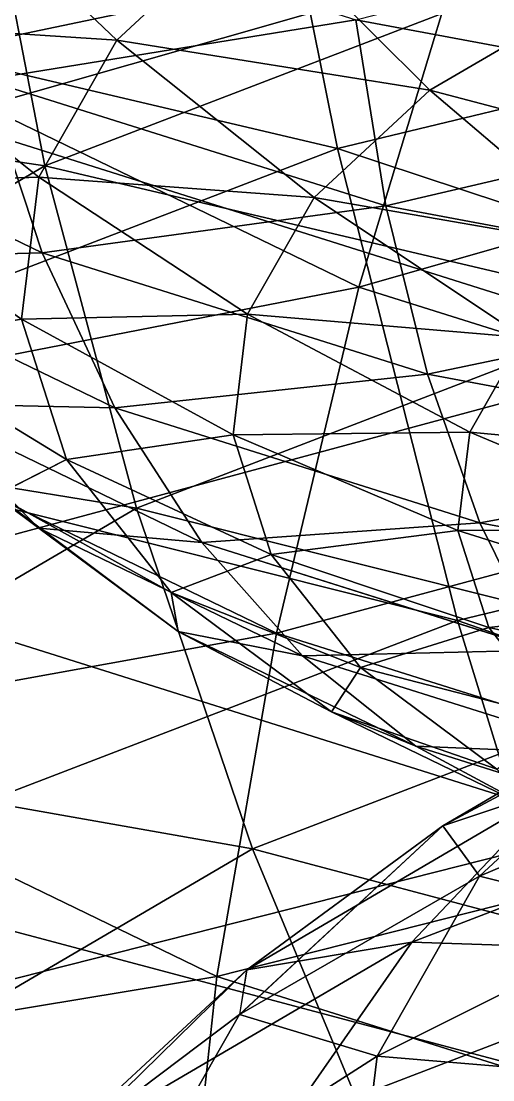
# Model space of a CAD drawing. Header units: metres. Extents: x -186 to 203, y -200 to 189.
# Drawn here: x -142.36 to -132.27, y -14.94 to 7.74 of the extents above; entities that cross this region are included whole.
import ezdxf

# ---------------------------------------------------------------- set-up
doc = ezdxf.new("R2010")
doc.units = ezdxf.units.M

msp = doc.modelspace()

# ---------------------------------------------------------------- linework, layer by layer
for points in [[(-157.53206, 12.161459, -657.5875), (-141.0795, 15.603163, -670.7505), (-144.09058, 5.6503944, -669.5059), (-144.09047, 5.6504946, -669.5058)], [(-144.09058, 5.6503944, -669.5059), (-141.0795, 15.603163, -670.7505), (-125.93893, 10.835808, -679.4771), (-125.93883, 10.835908, -679.477)], [(-135.58835, 5.01005, -500.91534), (-137.6161, 15.104155, -502.83118), (-153.13995, 9.140656, -513.7473), (-153.13985, 9.140757, -513.7472)], [(-118.51845, 9.126801, -493.37967), (-137.6161, 15.104155, -502.83118), (-135.58835, 5.01005, -500.91534), (-135.58824, 5.01015, -500.91525)], [(-145.12651, 6.8840714, -675.9704), (-142.36784, 14.032347, -677.35675), (-132.89368, 9.443049, -685.7574), (-132.89357, 9.44315, -685.75726)], [(-132.89368, 9.443049, -685.7574), (-119.69156, 13.436109, -692.06934), (-121.636345, 5.8984184, -692.2458), (-121.636246, 5.8985186, -692.24567)], [(-141.86089, 4.6380363, -569.02216), (-143.27855, 11.925237, -571.371), (-152.91258, 6.2813134, -581.70215), (-152.91248, 6.2814136, -581.702)], [(-130.31857, 9.0720215, -560.9058), (-143.27855, 11.925237, -571.371), (-141.86089, 4.6380363, -569.02216), (-141.86078, 4.6381364, -569.02203)], [(-140.31573, 7.3314266, -652.8395), (-144.23056, 11.048992, -653.13153), (-146.13667, 7.707596, -659.2479), (-146.13657, 7.707696, -659.2478)], [(-137.40504, 10.03557, -647.8896), (-144.23056, 11.048992, -653.13153), (-140.31573, 7.3314266, -652.8395), (-140.31563, 7.3315268, -652.83936)], [(-144.09058, 5.6503944, -669.5059), (-125.93893, 10.835808, -679.4771), (-128.11923, 0.6214409, -678.71136), (-128.11913, 0.6215409, -678.71124)], [(-143.13995, 6.4835243, -708.2611), (-144.02618, 10.547413, -711.7152), (-135.19762, 7.7675343, -716.8037), (-135.19751, 7.7676344, -716.8036)], [(-135.19762, 7.7675343, -716.8037), (-125.57953, 10.22361, -723.4463), (-125.35641, 5.9284134, -720.1702), (-125.35631, 5.9285135, -720.1701)], [(-133.61502, 6.2580223, -648.6623), (-137.40504, 10.03557, -647.8896), (-140.31573, 7.3314266, -652.8395), (-140.31563, 7.3315268, -652.83936)], [(-130.19559, 8.261238, -644.9954), (-137.40504, 10.03557, -647.8896), (-133.61502, 6.2580223, -648.6623), (-133.61491, 6.2581224, -648.6622)], [(-145.12651, 6.8840714, -675.9704), (-132.89368, 9.443049, -685.7574), (-135.13248, 2.0429573, -684.83203), (-135.13237, 2.0430572, -684.8319)], [(-135.13248, 2.0429573, -684.83203), (-132.89368, 9.443049, -685.7574), (-121.636345, 5.8984184, -692.2458), (-121.636246, 5.8985186, -692.24567)], [(-135.58835, 5.01005, -500.91534), (-153.13995, 9.140656, -513.7473), (-150.49992, -0.71824026, -511.40088), (-150.49982, -0.71814024, -511.4008)], [(-128.81088, 1.5668453, -559.4813), (-130.31857, 9.0720215, -560.9058), (-141.86089, 4.6380363, -569.02216), (-141.86078, 4.6381364, -569.02203)], [(-116.83755, -1.1941805, -492.80905), (-118.51845, 9.126801, -493.37967), (-135.58835, 5.01005, -500.91534), (-135.58824, 5.01015, -500.91525)], [(-126.80684, 4.46566, -646.8234), (-130.19559, 8.261238, -644.9954), (-133.61502, 6.2580223, -648.6623), (-133.61491, 6.2581224, -648.6622)], [(-143.13995, 6.4835243, -708.2611), (-135.19762, 7.7675343, -716.8037), (-134.55591, 3.7806396, -713.2087), (-134.5558, 3.7807395, -713.20856)], [(-134.55591, 3.7806396, -713.2087), (-135.19762, 7.7675343, -716.8037), (-125.35641, 5.9284134, -720.1702), (-125.35631, 5.9285135, -720.1701)], [(-141.99013, 4.39624, -658.2123), (-146.13667, 7.707596, -659.2479), (-146.55208, 4.249218, -665.5784), (-146.55197, 4.249318, -665.5783)], [(-140.31573, 7.3314266, -652.8395), (-146.13667, 7.707596, -659.2479), (-141.99013, 4.39624, -658.2123), (-141.99002, 4.3963404, -658.21216)], [(-136.091, 3.9577408, -652.8729), (-140.31573, 7.3314266, -652.8395), (-141.99013, 4.39624, -658.2123), (-141.99002, 4.3963404, -658.21216)], [(-133.61502, 6.2580223, -648.6623), (-140.31573, 7.3314266, -652.8395), (-136.091, 3.9577408, -652.8729), (-136.0909, 3.9578407, -652.8728)], [(-147.30412, -0.3319168, -674.01654), (-145.12651, 6.8840714, -675.9704), (-135.13248, 2.0429573, -684.83203), (-135.13237, 2.0430572, -684.8319)], [(-148.85223, 6.1342506, -698.37225), (-143.13995, 6.4835243, -708.2611), (-141.91284, 2.7728043, -704.5253), (-141.91273, 2.7729042, -704.5252)], [(-141.91284, 2.7728043, -704.5253), (-143.13995, 6.4835243, -708.2611), (-134.55591, 3.7806396, -713.2087), (-134.5558, 3.7807395, -713.20856)], [(-141.86089, 4.6380363, -569.02216), (-152.91258, 6.2813134, -581.70215), (-151.22809, -0.8495679, -579.06714), (-151.22798, -0.8494679, -579.067)], [(-146.93674, 2.6424866, -694.71576), (-148.85223, 6.1342506, -698.37225), (-141.91284, 2.7728043, -704.5253), (-141.91273, 2.7729042, -704.5252)], [(-129.58847, 2.8360977, -649.80634), (-133.61502, 6.2580223, -648.6623), (-136.091, 3.9577408, -652.8729), (-136.0909, 3.9578407, -652.8728)], [(-126.80684, 4.46566, -646.8234), (-133.61502, 6.2580223, -648.6623), (-129.58847, 2.8360977, -649.80634), (-129.58836, 2.8361976, -649.8062)], [(-135.13248, 2.0429573, -684.83203), (-121.636345, 5.8984184, -692.2458), (-123.25745, -1.6961784, -691.67645), (-123.25735, -1.6960784, -691.67633)], [(-134.55591, 3.7806396, -713.2087), (-125.35641, 5.9284134, -720.1702), (-124.98726, 1.9924545, -716.48193), (-124.98716, 1.9925545, -716.4818)], [(-146.46745, -4.3221064, -667.36743), (-144.09058, 5.6503944, -669.5059), (-128.11923, 0.6214409, -678.71136), (-128.11913, 0.6215409, -678.71124)], [(-133.01952, -5.0967884, -499.95273), (-135.58835, 5.01005, -500.91534), (-150.49992, -0.71824026, -511.40088), (-150.49982, -0.71814024, -511.4008)], [(-116.83755, -1.1941805, -492.80905), (-135.58835, 5.01005, -500.91534), (-133.01952, -5.0967884, -499.95273), (-133.01941, -5.0966883, -499.95264)], [(-139.89796, -2.69226, -567.2776), (-141.86089, 4.6380363, -569.02216), (-151.22809, -0.8495679, -579.06714), (-151.22798, -0.8494679, -579.067)], [(-128.81088, 1.5668453, -559.4813), (-141.86089, 4.6380363, -569.02216), (-139.89796, -2.69226, -567.2776), (-139.89786, -2.6921601, -567.27747)], [(-141.99013, 4.39624, -658.2123), (-146.55208, 4.249218, -665.5784), (-142.35503, 1.3582916, -663.7732), (-142.35492, 1.3583916, -663.7731)], [(-137.51532, 1.4609222, -657.44336), (-141.99013, 4.39624, -658.2123), (-142.35503, 1.3582916, -663.7732), (-142.35492, 1.3583916, -663.7731)], [(-136.091, 3.9577408, -652.8729), (-141.99013, 4.39624, -658.2123), (-137.51532, 1.4609222, -657.44336), (-137.51521, 1.4610223, -657.44324)], [(-142.35503, 1.3582916, -663.7732), (-146.55208, 4.249218, -665.5784), (-145.45862, 0.8250122, -671.8464), (-145.45851, 0.8251122, -671.84625)], [(-131.60262, 0.9648781, -653.23157), (-136.091, 3.9577408, -652.8729), (-137.51532, 1.4609222, -657.44336), (-137.51521, 1.4610223, -657.44324)], [(-129.58847, 2.8360977, -649.80634), (-136.091, 3.9577408, -652.8729), (-131.60262, 0.9648781, -653.23157), (-131.60251, 0.9649781, -653.23145)], [(-141.91284, 2.7728043, -704.5253), (-134.55591, 3.7806396, -713.2087), (-133.66737, 0.1765213, -709.2778), (-133.66727, 0.1766213, -709.27765)], [(-133.66737, 0.1765213, -709.2778), (-134.55591, 3.7806396, -713.2087), (-124.98726, 1.9924545, -716.48193), (-124.98716, 1.9925545, -716.4818)], [(-146.93674, 2.6424866, -694.71576), (-141.91284, 2.7728043, -704.5253), (-140.35832, -0.54410934, -700.54877), (-140.35822, -0.5440093, -700.54865)], [(-140.35832, -0.54410934, -700.54877), (-141.91284, 2.7728043, -704.5253), (-133.66737, 0.1765213, -709.2778), (-133.66727, 0.1766213, -709.27765)], [(-144.6388, -0.45402527, -690.92596), (-146.93674, 2.6424866, -694.71576), (-140.35832, -0.54410934, -700.54877), (-140.35822, -0.5440093, -700.54865)], [(-147.30412, -0.3319168, -674.01654), (-135.13248, 2.0429573, -684.83203), (-136.89975, -5.371812, -683.242), (-136.89964, -5.3717117, -683.2419)], [(-136.89975, -5.371812, -683.242), (-135.13248, 2.0429573, -684.83203), (-123.25745, -1.6961784, -691.67645), (-123.25735, -1.6960784, -691.67633)], [(-133.66737, 0.1765213, -709.2778), (-124.98726, 1.9924545, -716.48193), (-124.47613, -1.5411339, -712.42194), (-124.47603, -1.5410339, -712.4218)], [(-137.51532, 1.4609222, -657.44336), (-142.35503, 1.3582916, -663.7732), (-137.82571, -1.1233139, -662.17377), (-137.8256, -1.1232139, -662.17365)], [(-126.90091, -5.947803, -558.7656), (-128.81088, 1.5668453, -559.4813), (-139.89796, -2.69226, -567.2776), (-139.89786, -2.6921601, -567.27747)], [(-132.76126, -1.0662155, -656.94946), (-137.51532, 1.4609222, -657.44336), (-137.82571, -1.1233139, -662.17377), (-137.8256, -1.1232139, -662.17365)], [(-131.60262, 0.9648781, -653.23157), (-137.51532, 1.4609222, -657.44336), (-132.76126, -1.0662155, -656.94946), (-132.76115, -1.0661155, -656.94934)], [(-142.35503, 1.3582916, -663.7732), (-145.45862, 0.8250122, -671.8464), (-141.39449, -1.6496391, -669.2792), (-141.39438, -1.6495391, -669.27905)], [(-137.82571, -1.1233139, -662.17377), (-142.35503, 1.3582916, -663.7732), (-141.39449, -1.6496391, -669.2792), (-141.39438, -1.6495391, -669.27905)], [(-126.899765, -1.6143456, -653.9114), (-131.60262, 0.9648781, -653.23157), (-132.76126, -1.0662155, -656.94946), (-132.76115, -1.0661155, -656.94934)], [(-141.39449, -1.6496391, -669.2792), (-145.45862, 0.8250122, -671.8464), (-142.90407, -2.4153786, -677.7779), (-142.90396, -2.4152787, -677.7778)], [(-146.46745, -4.3221064, -667.36743), (-128.11923, 0.6214409, -678.71136), (-129.8403, -9.5575485, -676.95087), (-129.8402, -9.557448, -676.95074)], [(-146.31934, 0.115997314, -681.11847), (-144.6388, -0.45402527, -690.92596), (-141.98354, -3.1213722, -687.04443), (-141.98343, -3.1212723, -687.0443)], [(-142.90407, -2.4153786, -677.7779), (-146.31934, 0.115997314, -681.11847), (-141.98354, -3.1213722, -687.04443), (-141.98343, -3.1212723, -687.0443)], [(-140.35832, -0.54410934, -700.54877), (-133.66737, 0.1765213, -709.2778), (-132.54175, -3.0053406, -705.054), (-132.54164, -3.0052407, -705.0539)], [(-132.54175, -3.0053406, -705.054), (-133.66737, 0.1765213, -709.2778), (-124.47613, -1.5411339, -712.42194), (-124.47603, -1.5410339, -712.4218)], [(-148.87683, -7.5365543, -671.5166), (-147.30412, -0.3319168, -674.01654), (-136.89975, -5.371812, -683.242), (-136.89964, -5.3717117, -683.2419)], [(-144.6388, -0.45402527, -690.92596), (-140.35832, -0.54410934, -700.54877), (-138.49341, -3.4308548, -696.375), (-138.4933, -3.430755, -696.3749)], [(-141.98354, -3.1213722, -687.04443), (-144.6388, -0.45402527, -690.92596), (-138.49341, -3.4308548, -696.375), (-138.4933, -3.430755, -696.3749)], [(-138.49341, -3.4308548, -696.375), (-140.35832, -0.54410934, -700.54877), (-132.54175, -3.0053406, -705.054), (-132.54164, -3.0052407, -705.0539)], [(-139.89796, -2.69226, -567.2776), (-151.22809, -0.8495679, -579.06714), (-148.8957, -7.9634256, -576.9264), (-148.8956, -7.9633255, -576.9263)], [(-133.01952, -5.0967884, -499.95273), (-150.49992, -0.71824026, -511.40088), (-147.15543, -10.52711, -509.89285), (-147.15532, -10.52701, -509.89276)], [(-137.82571, -1.1233139, -662.17377), (-141.39449, -1.6496391, -669.2792), (-137.00864, -3.6820107, -666.8574), (-137.00853, -3.6819108, -666.8573)], [(-132.76126, -1.0662155, -656.94946), (-137.82571, -1.1233139, -662.17377), (-133.01376, -3.168419, -660.7975), (-133.01366, -3.168319, -660.79736)], [(-133.01376, -3.168419, -660.7975), (-137.82571, -1.1233139, -662.17377), (-137.00864, -3.6820107, -666.8574), (-137.00853, -3.6819108, -666.8573)], [(-127.780045, -3.157463, -656.7361), (-132.76126, -1.0662155, -656.94946), (-133.01376, -3.168419, -660.7975), (-133.01366, -3.168319, -660.79736)], [(-126.899765, -1.6143456, -653.9114), (-132.76126, -1.0662155, -656.94946), (-127.780045, -3.157463, -656.7361), (-127.779945, -3.1573632, -656.73596)], [(-114.82103, -11.459867, -493.2805), (-116.83755, -1.1941805, -492.80905), (-133.01952, -5.0967884, -499.95273), (-133.01941, -5.0966883, -499.95264)], [(-132.54175, -3.0053406, -705.054), (-124.47613, -1.5411339, -712.42194), (-123.82861, -4.633648, -708.0346), (-123.828514, -4.633548, -708.0345)], [(-141.39449, -1.6496391, -669.2792), (-142.90407, -2.4153786, -677.7779), (-139.1505, -4.4960938, -674.4896), (-139.15039, -4.4959936, -674.4895)], [(-137.00864, -3.6820107, -666.8574), (-141.39449, -1.6496391, -669.2792), (-139.1505, -4.4960938, -674.4896), (-139.15039, -4.4959936, -674.4895)], [(-136.89975, -5.371812, -683.242), (-123.25745, -1.6961784, -691.67645), (-124.537094, -9.264478, -690.3675), (-124.536995, -9.264378, -690.3674)], [(-142.90407, -2.4153786, -677.7779), (-141.98354, -3.1213722, -687.04443), (-139.00009, -5.3303185, -683.11365), (-138.99998, -5.3302183, -683.1135)], [(-139.1505, -4.4960938, -674.4896), (-142.90407, -2.4153786, -677.7779), (-139.00009, -5.3303185, -683.11365), (-138.99998, -5.3302183, -683.1135)], [(-137.41127, -9.985359, -566.1563), (-139.89796, -2.69226, -567.2776), (-148.8957, -7.9634256, -576.9264), (-148.8956, -7.9633255, -576.9263)], [(-126.90091, -5.947803, -558.7656), (-139.89796, -2.69226, -567.2776), (-137.41127, -9.985359, -566.1563), (-137.41116, -9.985259, -566.1562)], [(-141.98354, -3.1213722, -687.04443), (-138.49341, -3.4308548, -696.375), (-136.33853, -5.8558197, -692.0498), (-136.33842, -5.8557196, -692.0497)], [(-139.00009, -5.3303185, -683.11365), (-141.98354, -3.1213722, -687.04443), (-136.33853, -5.8558197, -692.0498), (-136.33842, -5.8557196, -692.0497)], [(-138.49341, -3.4308548, -696.375), (-132.54175, -3.0053406, -705.054), (-131.19138, -5.7300644, -700.5837), (-131.19127, -5.7299643, -700.58356)], [(-133.01376, -3.168419, -660.7975), (-137.00864, -3.6820107, -666.8574), (-132.34909, -5.249851, -664.60754), (-132.34898, -5.249751, -664.6074)], [(-127.780045, -3.157463, -656.7361), (-133.01376, -3.168419, -660.7975), (-127.971886, -4.754608, -659.6596), (-127.97179, -4.754508, -659.6595)], [(-127.971886, -4.754608, -659.6596), (-133.01376, -3.168419, -660.7975), (-132.34909, -5.249851, -664.60754), (-132.34898, -5.249751, -664.6074)], [(-131.19138, -5.7300644, -700.5837), (-132.54175, -3.0053406, -705.054), (-123.82861, -4.633648, -708.0346), (-123.828514, -4.633548, -708.0345)], [(-136.33853, -5.8558197, -692.0498), (-138.49341, -3.4308548, -696.375), (-131.19138, -5.7300644, -700.5837), (-131.19127, -5.7299643, -700.58356)], [(-137.00864, -3.6820107, -666.8574), (-139.1505, -4.4960938, -674.4896), (-135.0998, -6.1033554, -671.2897), (-135.09969, -6.1032553, -671.28955)], [(-132.34909, -5.249851, -664.60754), (-137.00864, -3.6820107, -666.8574), (-135.0998, -6.1033554, -671.2897), (-135.09969, -6.1032553, -671.28955)], [(-148.18407, -14.205082, -664.3586), (-146.46745, -4.3221064, -667.36743), (-129.8403, -9.5575485, -676.95087), (-129.8402, -9.557448, -676.95074)], [(-139.1505, -4.4960938, -674.4896), (-139.00009, -5.3303185, -683.11365), (-135.72113, -7.056671, -679.1767), (-135.72102, -7.056571, -679.1766)], [(-135.0998, -6.1033554, -671.2897), (-139.1505, -4.4960938, -674.4896), (-135.72113, -7.056671, -679.1767), (-135.72102, -7.056571, -679.1766)], [(-127.971886, -4.754608, -659.6596), (-132.34909, -5.249851, -664.60754), (-127.4669, -6.335972, -662.55426), (-127.466805, -6.3358717, -662.55414)], [(-129.93777, -15.105577, -499.95392), (-133.01952, -5.0967884, -499.95273), (-147.15543, -10.52711, -509.89285), (-147.15532, -10.52701, -509.89276)], [(-114.82103, -11.459867, -493.2805), (-133.01952, -5.0967884, -499.95273), (-129.93777, -15.105577, -499.95392), (-129.93767, -15.105477, -499.95383)], [(-148.87683, -7.5365543, -671.5166), (-136.89975, -5.371812, -683.242), (-138.17607, -12.720016, -681.0049), (-138.17596, -12.719915, -681.00476)], [(-139.00009, -5.3303185, -683.11365), (-136.33853, -5.8558197, -692.0498), (-133.91731, -7.792427, -687.62054), (-133.9172, -7.792327, -687.6204)], [(-135.72113, -7.056671, -679.1767), (-139.00009, -5.3303185, -683.11365), (-133.91731, -7.792427, -687.62054), (-133.9172, -7.792327, -687.6204)], [(-138.17607, -12.720016, -681.0049), (-136.89975, -5.371812, -683.242), (-124.537094, -9.264478, -690.3675), (-124.536995, -9.264378, -690.3674)], [(-132.34909, -5.249851, -664.60754), (-135.0998, -6.1033554, -671.2897), (-130.7963, -7.2195473, -668.2131), (-130.79619, -7.219447, -668.21295)], [(-127.4669, -6.335972, -662.55426), (-132.34909, -5.249851, -664.60754), (-130.7963, -7.2195473, -668.2131), (-130.79619, -7.219447, -668.21295)], [(-136.33853, -5.8558197, -692.0498), (-131.19138, -5.7300644, -700.5837), (-129.63106, -7.967823, -695.9158), (-129.63095, -7.967723, -695.91565)], [(-133.91731, -7.792427, -687.62054), (-136.33853, -5.8558197, -692.0498), (-129.63106, -7.967823, -695.9158), (-129.63095, -7.967723, -695.91565)], [(-124.60957, -13.389554, -558.7665), (-126.90091, -5.947803, -558.7656), (-137.41127, -9.985359, -566.1563), (-137.41116, -9.985259, -566.1562)], [(-135.0998, -6.1033554, -671.2897), (-135.72113, -7.056671, -679.1767), (-132.1826, -8.281509, -675.27673), (-132.1825, -8.281409, -675.2766)], [(-130.7963, -7.2195473, -668.2131), (-135.0998, -6.1033554, -671.2897), (-132.1826, -8.281509, -675.27673), (-132.1825, -8.281409, -675.2766)], [(-127.33061, -5.9742546, -629.5788), (-128.72736, -7.0252533, -640.8182), (-133.33722, -9.493114, -636.02), (-133.33711, -9.493014, -636.0199)], [(-130.86061, -8.668156, -624.0429), (-127.33061, -5.9742546, -629.5788), (-133.33722, -9.493114, -636.02), (-133.33711, -9.493014, -636.0199)], [(-133.33722, -9.493114, -636.02), (-128.72736, -7.0252533, -640.8182), (-132.54794, -10.574722, -647.3154), (-132.54784, -10.574622, -647.3153)], [(-128.72736, -7.0252533, -640.8182), (-127.00253, -8.219055, -651.0654), (-132.54794, -10.574722, -647.3154), (-132.54784, -10.574622, -647.3153)], [(-135.72113, -7.056671, -679.1767), (-133.91731, -7.792427, -687.62054), (-131.25626, -9.219463, -683.1357), (-131.25615, -9.219363, -683.13556)], [(-132.1826, -8.281509, -675.27673), (-135.72113, -7.056671, -679.1767), (-131.25626, -9.219463, -683.1357), (-131.25615, -9.219363, -683.13556)], [(-149.82741, -14.65091, -668.4979), (-148.87683, -7.5365543, -671.5166), (-138.17607, -12.720016, -681.0049), (-138.17596, -12.719915, -681.00476)], [(-133.91731, -7.792427, -687.62054), (-129.63106, -7.967823, -695.9158), (-127.87787, -9.694084, -691.1015), (-127.87777, -9.693984, -691.1014)], [(-131.25626, -9.219463, -683.1357), (-133.91731, -7.792427, -687.62054), (-127.87787, -9.694084, -691.1015), (-127.87777, -9.693984, -691.1014)], [(-137.41127, -9.985359, -566.1563), (-148.8957, -7.9634256, -576.9264), (-145.94098, -14.982332, -575.3032), (-145.94087, -14.982232, -575.3031)], [(-132.54794, -10.574722, -647.3154), (-127.00253, -8.219055, -651.0654), (-128.8721, -11.496384, -657.0646), (-128.872, -11.496284, -657.06445)], [(-125.05361, -8.548721, -612.32056), (-130.86061, -8.668156, -624.0429), (-134.00229, -11.986355, -618.6131), (-134.00218, -11.986255, -618.613)], [(-127.14197, -12.2126465, -606.61285), (-125.05361, -8.548721, -612.32056), (-134.00229, -11.986355, -618.6131), (-134.00218, -11.986255, -618.613)], [(-130.86061, -8.668156, -624.0429), (-133.33722, -9.493114, -636.02), (-137.53162, -12.576241, -631.19666), (-137.53151, -12.57614, -631.19653)], [(-134.00229, -11.986355, -618.6131), (-130.86061, -8.668156, -624.0429), (-137.53162, -12.576241, -631.19666), (-137.53151, -12.57614, -631.19653)], [(-138.17607, -12.720016, -681.0049), (-124.537094, -9.264478, -690.3675), (-125.46128, -16.723564, -688.3333), (-125.46118, -16.723465, -688.3332)], [(-133.33722, -9.493114, -636.02), (-132.54794, -10.574722, -647.3154), (-137.68655, -13.533806, -643.41644), (-137.68645, -13.533706, -643.4163)], [(-137.53162, -12.576241, -631.19666), (-133.33722, -9.493114, -636.02), (-137.68655, -13.533806, -643.41644), (-137.68645, -13.533706, -643.4163)], [(-148.18407, -14.205082, -664.3586), (-129.8403, -9.5575485, -676.95087), (-131.08328, -19.58966, -674.21497), (-131.08318, -19.589561, -674.21484)], [(-134.42805, -17.161327, -565.67065), (-137.41127, -9.985359, -566.1563), (-145.94098, -14.982332, -575.3032), (-145.94087, -14.982232, -575.3031)], [(-124.60957, -13.389554, -558.7665), (-137.41127, -9.985359, -566.1563), (-134.42805, -17.161327, -565.67065), (-134.42795, -17.161228, -565.67053)], [(-129.93777, -15.105577, -499.95392), (-147.15543, -10.52711, -509.89285), (-143.14316, -20.178432, -509.23972), (-143.14305, -20.178333, -509.23962)], [(-137.68655, -13.533806, -643.41644), (-132.54794, -10.574722, -647.3154), (-134.74576, -14.427456, -654.3678), (-134.74565, -14.427356, -654.3677)], [(-132.54794, -10.574722, -647.3154), (-128.8721, -11.496384, -657.0646), (-134.74576, -14.427456, -654.3678), (-134.74565, -14.427356, -654.3677)], [(-134.74576, -14.427456, -654.3678), (-128.8721, -11.496384, -657.0646), (-129.27953, -14.888458, -663.27374), (-129.27942, -14.888358, -663.2736)], [(-134.00229, -11.986355, -618.6131), (-137.53162, -12.576241, -631.19666), (-141.26462, -16.240852, -626.40094), (-141.26451, -16.240753, -626.4008)], [(-136.72122, -15.892521, -613.3488), (-134.00229, -11.986355, -618.6131), (-141.26462, -16.240852, -626.40094), (-141.26451, -16.240753, -626.4008)], [(-127.14197, -12.2126465, -606.61285), (-134.00229, -11.986355, -618.6131), (-136.72122, -15.892521, -613.3488), (-136.72112, -15.892421, -613.3487)], [(-128.88274, -16.462036, -601.20215), (-127.14197, -12.2126465, -606.61285), (-136.72122, -15.892521, -613.3488), (-136.72112, -15.892421, -613.3487)], [(-137.53162, -12.576241, -631.19666), (-137.68655, -13.533806, -643.41644), (-142.36205, -17.063885, -639.4112), (-142.36194, -17.063786, -639.4111)], [(-141.26462, -16.240852, -626.40094), (-137.53162, -12.576241, -631.19666), (-142.36205, -17.063885, -639.4112), (-142.36194, -17.063786, -639.4111)], [(-149.82741, -14.65091, -668.4979), (-138.17607, -12.720016, -681.0049), (-138.94751, -19.92114, -678.145), (-138.9474, -19.921041, -678.1449)], [(-138.94751, -19.92114, -678.145), (-138.17607, -12.720016, -681.0049), (-125.46128, -16.723564, -688.3333), (-125.46118, -16.723465, -688.3332)], [(-142.36205, -17.063885, -639.4112), (-137.68655, -13.533806, -643.41644), (-140.1885, -17.919735, -651.4448), (-140.1884, -17.919636, -651.4447)], [(-137.68655, -13.533806, -643.41644), (-134.74576, -14.427456, -654.3678), (-140.1885, -17.919735, -651.4448), (-140.1884, -17.919636, -651.4447)], [(-121.961975, -20.676914, -559.484), (-124.60957, -13.389554, -558.7665), (-134.42805, -17.161327, -565.67065), (-134.42795, -17.161228, -565.67053)], [(-149.22162, -23.890247, -660.5122), (-148.18407, -14.205082, -664.3586), (-131.08328, -19.58966, -674.21497), (-131.08318, -19.589561, -674.21484)], [(-140.1885, -17.919735, -651.4448), (-134.74576, -14.427456, -654.3678), (-135.22472, -18.415081, -661.6671), (-135.22461, -18.414982, -661.667)], [(-134.74576, -14.427456, -654.3678), (-129.27953, -14.888458, -663.27374), (-135.22472, -18.415081, -661.6671), (-135.22461, -18.414982, -661.667)], [(-150.14542, -21.597033, -664.9936), (-149.82741, -14.65091, -668.4979), (-138.94751, -19.92114, -678.145), (-138.9474, -19.921041, -678.1449)], [(-135.22472, -18.415081, -661.6671), (-129.27953, -14.888458, -663.27374), (-128.20703, -18.247013, -669.4215), (-128.20692, -18.246914, -669.4214)]]:
    msp.add_3dface(points)

doc.saveas('drawing.dxf')
